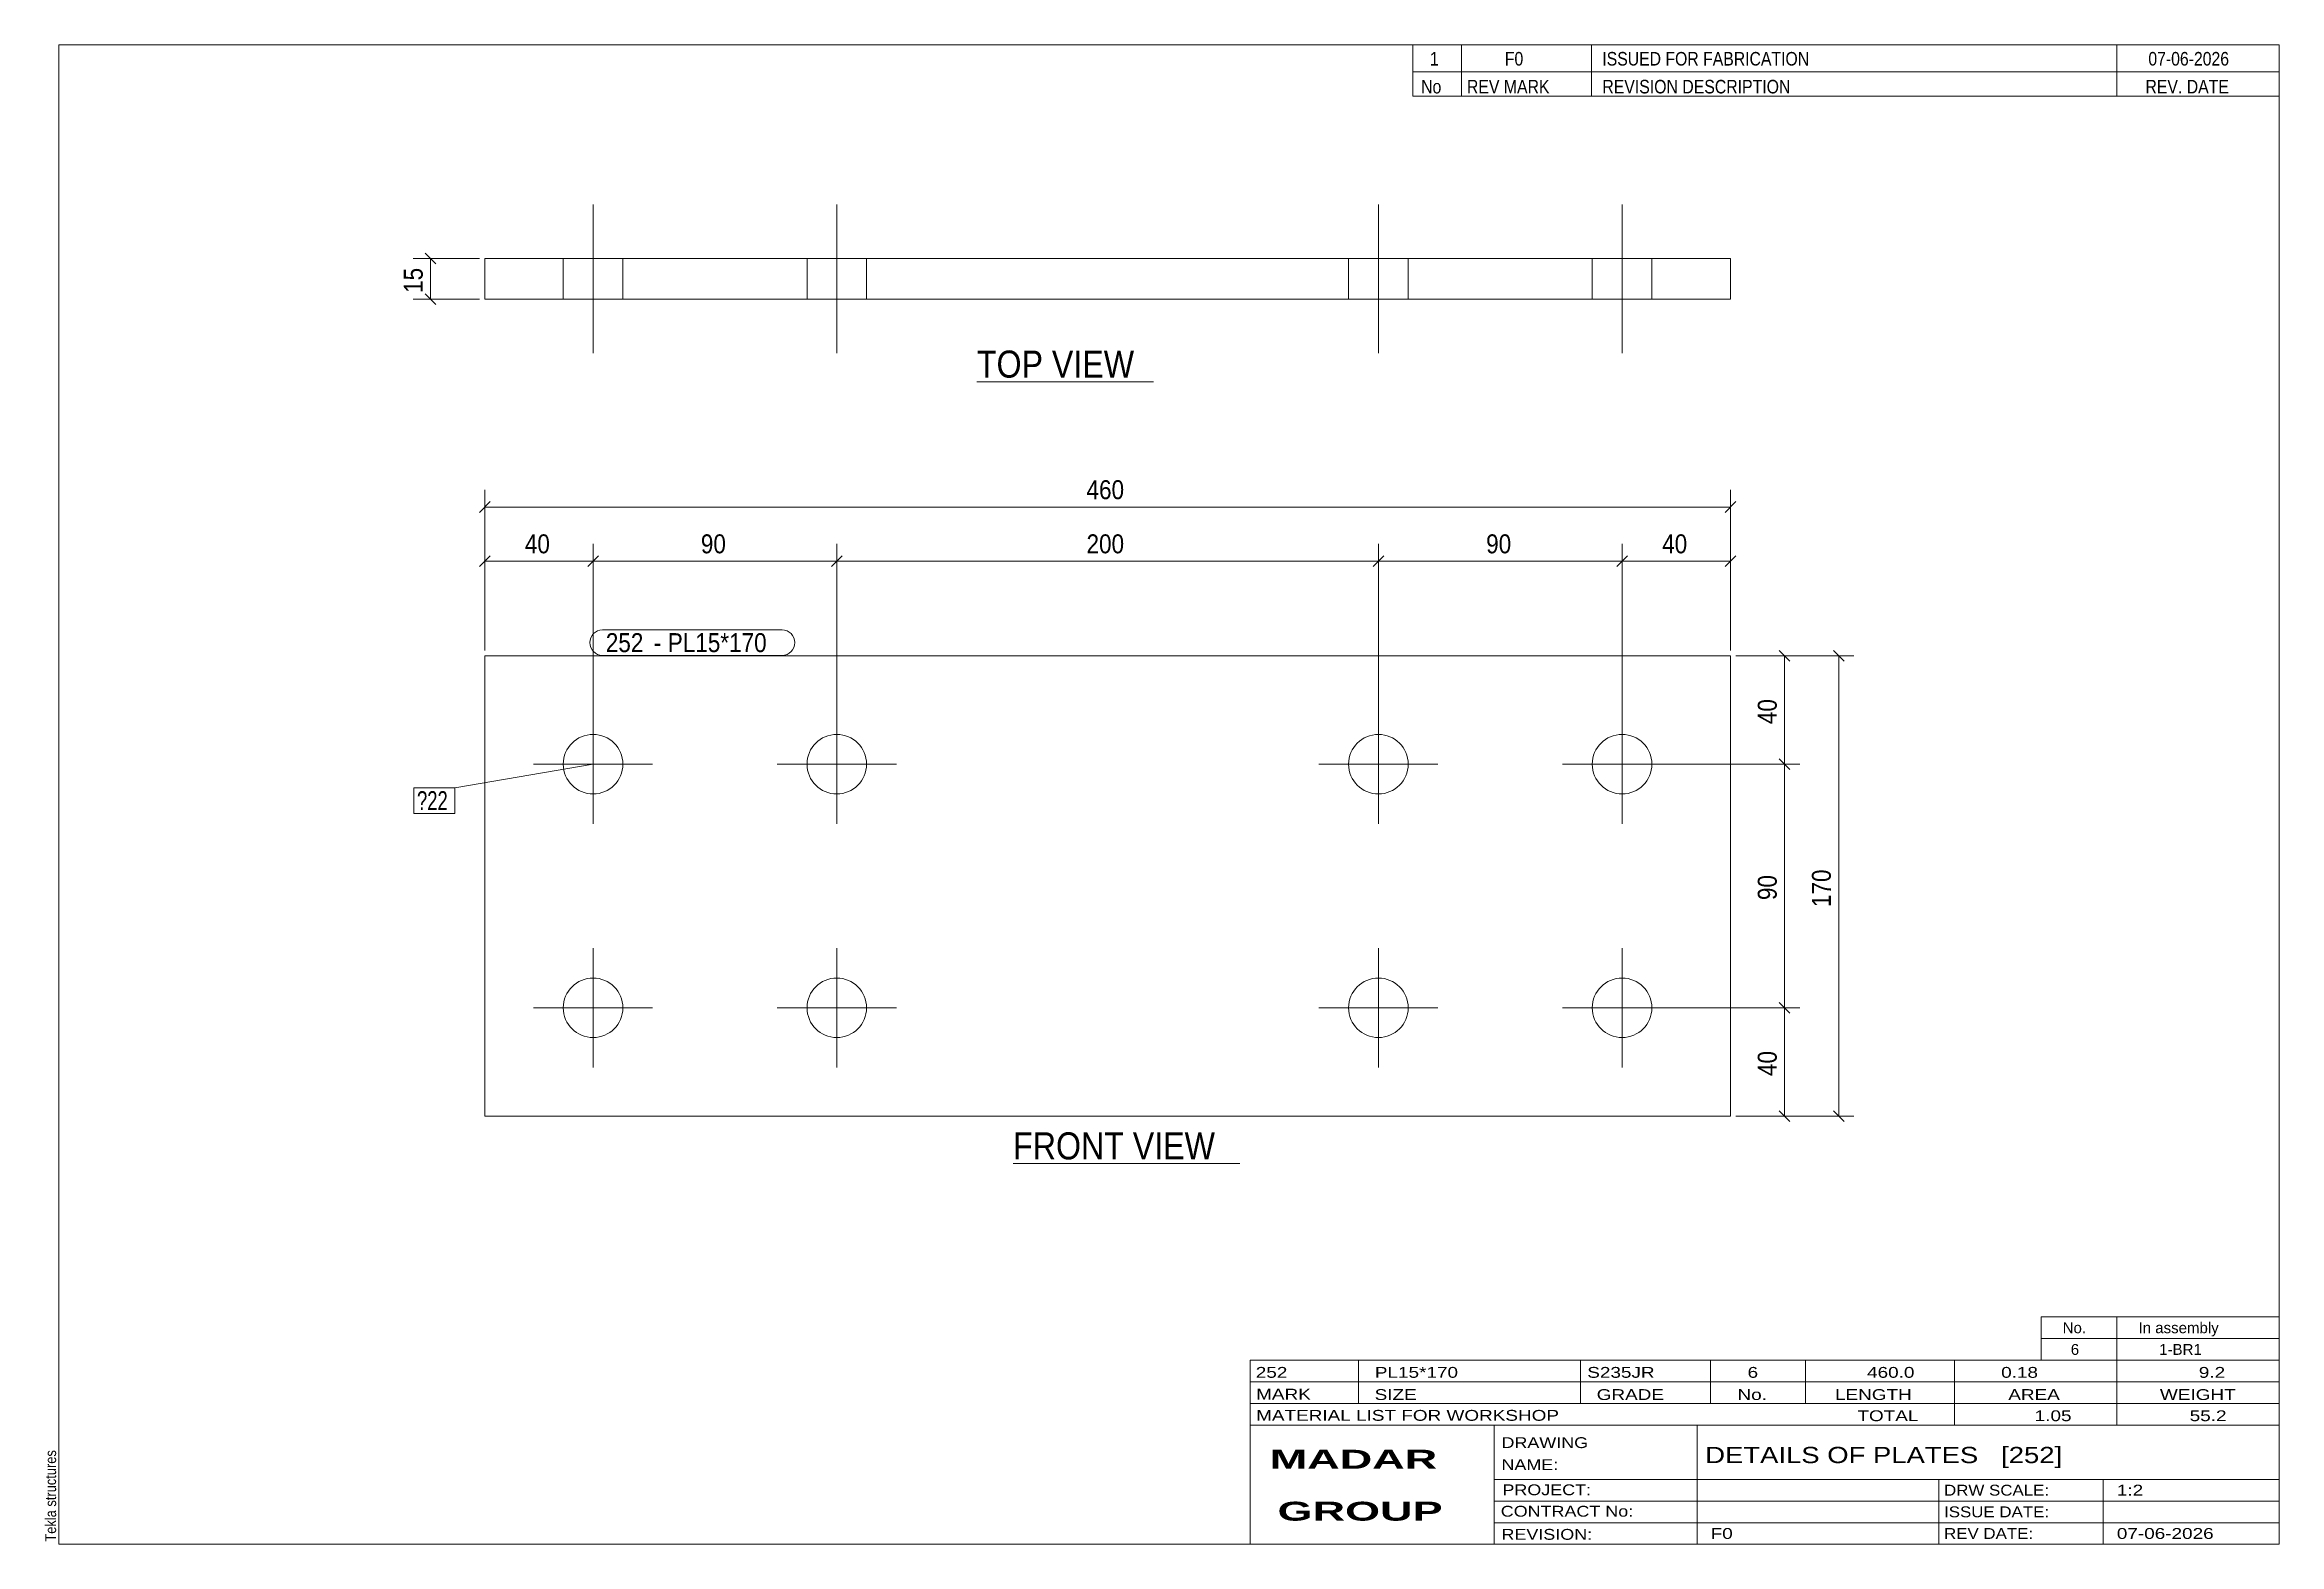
# Model space of a CAD drawing. Header units: millimetres. Extents: x 2 to 415, y 5 to 282.
import ezdxf

# ---------------------------------------------------------------- set-up
doc = ezdxf.new("R2010")
doc.units = ezdxf.units.MM
doc.linetypes.add('XKITLINE00', pattern=[0])
for name, color, linetype, lineweight in [('Bolt', 3, 'Continuous', 0), ('BoltMark', 7, 'Continuous', 0), ('Dimensions', 7, 'Continuous', 0), ('DrawingSheet', 5, 'Continuous', 0), ('OtherObjectType', 7, 'Continuous', 0), ('Part', 2, 'Continuous', 0), ('PartMark', 7, 'Continuous', 0)]:
    doc.layers.add(name, color=color, linetype=linetype, lineweight=lineweight)
doc.styles.add('ARIAL', font='ARIAL.TTF')
doc.styles.add('ARIAL_BOLD', font='ARIALBD.TTF')
doc.styles.add('ARIAL_NARROW', font='ARIALN.TTF')

# ---------------------------------------------------------------- blocks, each defined once
blk = doc.blocks.new('*A1')
at = {"layer": 'Bolt', "color": 3, "linetype": 'XKITLINE00', "lineweight": 0}
for p, q in [((103.65, 160.1), (103.65, 138.1)), ((148.65, 160.1), (148.65, 138.1)), ((248.65, 160.1), (248.65, 138.1)), ((293.65, 160.1), (293.65, 138.1)), ((92.65, 149.1), (114.65, 149.1)), ((137.65, 149.1), (159.65, 149.1)), ((237.65, 149.1), (259.65, 149.1)), ((282.65, 149.1), (304.65, 149.1)), ((103.65, 115.1), (103.65, 93.1)), ((148.65, 115.1), (148.65, 93.1)), ((248.65, 115.1), (248.65, 93.1)), ((293.65, 115.1), (293.65, 93.1)), ((92.65, 104.1), (114.65, 104.1)), ((137.65, 104.1), (159.65, 104.1)), ((237.65, 104.1), (259.65, 104.1)), ((282.65, 104.1), (304.65, 104.1))]:
    blk.add_line(p, q, dxfattribs=at)
for centre in [(103.65, 149.1), (148.65, 149.1), (248.65, 149.1), (293.65, 149.1), (103.65, 104.1), (148.65, 104.1), (248.65, 104.1), (293.65, 104.1)]:
    blk.add_circle(centre, 5.5, dxfattribs=at)
blk = doc.blocks.new('*A2')
at = {"layer": 'Part', "color": 2, "linetype": 'XKITLINE00', "lineweight": 0}
for p, q in [((83.65, 84.1), (83.65, 169.1)), ((83.65, 169.1), (313.65, 169.1)), ((313.65, 169.1), (313.65, 84.1)), ((313.65, 84.1), (83.65, 84.1))]:
    blk.add_line(p, q, dxfattribs=at)
blk = doc.blocks.new('*A3')
at = {"layer": 'Bolt', "color": 3, "linetype": 'XKITLINE00', "lineweight": 0}
for p, q in [((103.65, 252.5), (103.65, 225)), ((103.65, 252.5), (103.65, 225)), ((148.65, 252.5), (148.65, 225)), ((148.65, 252.5), (148.65, 225)), ((248.65, 252.5), (248.65, 225)), ((248.65, 252.5), (248.65, 225)), ((293.65, 252.5), (293.65, 225)), ((293.65, 252.5), (293.65, 225)), ((98.15, 242.5), (98.15, 235)), ((98.15, 242.5), (98.15, 235)), ((109.15, 242.5), (109.15, 235)), ((109.15, 242.5), (109.15, 235)), ((143.15, 242.5), (143.15, 235)), ((143.15, 242.5), (143.15, 235)), ((154.15, 242.5), (154.15, 235)), ((154.15, 242.5), (154.15, 235)), ((243.15, 242.5), (243.15, 235)), ((243.15, 242.5), (243.15, 235)), ((254.15, 242.5), (254.15, 235)), ((254.15, 242.5), (254.15, 235)), ((288.15, 242.5), (288.15, 235)), ((288.15, 242.5), (288.15, 235)), ((299.15, 242.5), (299.15, 235)), ((299.15, 242.5), (299.15, 235))]:
    blk.add_line(p, q, dxfattribs=at)
blk = doc.blocks.new('*A4')
at = {"layer": 'Part', "color": 2, "linetype": 'XKITLINE00', "lineweight": 0}
for p, q in [((83.65, 235), (83.65, 242.5)), ((313.65, 242.5), (83.65, 242.5)), ((313.65, 235), (313.65, 242.5)), ((313.65, 235), (83.65, 235))]:
    blk.add_line(p, q, dxfattribs=at)
blk = doc.blocks.new('*A5')
at = {"layer": 'DrawingSheet', "color": 5, "linetype": 'XKITLINE00', "lineweight": 0}
for p, q in [((415, 282), (5, 282)), ((5, 282), (5, 5)), ((415, 5), (415, 282)), ((5, 5), (415, 5))]:
    blk.add_line(p, q, dxfattribs=at)
at = {"layer": 'DrawingSheet', "color": 5, "style": 'ARIAL', "width": 0.85}
blk.add_text('Tekla structures', height=2, rotation=90, dxfattribs=at).set_placement((4.5, 5.5))
blk = doc.blocks.new('*A6')
at = {"layer": 'OtherObjectType', "color": 7, "linetype": 'XKITLINE00', "lineweight": 0}
for p, q in [((371, 47), (415, 47)), ((371, 43), (371, 47)), ((385, 43), (385, 47)), ((415, 43), (415, 47)), ((371, 43), (415, 43)), ((371, 39), (371, 43)), ((385, 39), (385, 43)), ((415, 39), (415, 43)), ((371, 39), (415, 39))]:
    blk.add_line(p, q, dxfattribs=at)
at = {"layer": 'OtherObjectType', "color": 7, "style": 'ARIAL_NARROW', "width": 1.211571}
for s, p in [('No.', (375, 44)), ('In assembly', (389, 44)), ('6', (376.5, 40)), ('1-BR1', (392.82, 40))]:
    blk.add_text(s, height=2, dxfattribs=at).set_placement(p)
blk = doc.blocks.new('*A7')
at = {"layer": 'OtherObjectType', "color": 7, "linetype": 'XKITLINE00', "lineweight": 0}
for p, q in [((255, 282), (415, 282)), ((415, 282), (255, 282)), ((255, 282), (255, 277)), ((264, 282), (264, 277)), ((288, 282), (288, 277)), ((385, 282), (385, 277)), ((415, 282), (415, 277)), ((255, 277), (415, 277)), ((255, 277), (255, 272.5)), ((255, 277), (415, 277)), ((264, 277), (264, 272.5)), ((288, 277), (288, 272.5)), ((385, 277), (385, 272.5)), ((415, 277), (415, 272.5)), ((415, 272.5), (255, 272.5))]:
    blk.add_line(p, q, dxfattribs=at)
at = {"layer": 'OtherObjectType', "color": 7, "style": 'ARIAL_NARROW'}
for s, width, p in [('1', 1.017001, (258.16, 278.15)), ('F0', 1.017001, (272, 278.15)), ('ISSUED FOR FABRICATION', 1.017001, (290, 278.15)), ('07-06-2026', 1.017001, (390.82, 278.15)), ('No', 1.02, (256.54, 273)), ('REV MARK', 1.02, (265, 273)), ('REVISION DESCRIPTION', 1.02, (290, 273)), ('REV. DATE', 1.02, (390.28, 273))]:
    blk.add_text(s, height=2.5, dxfattribs=dict(at, width=width)).set_placement(p)
blk = doc.blocks.new('*A8')
at = {"layer": 'OtherObjectType', "color": 7, "linetype": 'XKITLINE00', "lineweight": 0}
for p, q in [((225, 39), (415, 39)), ((225, 39), (225, 35)), ((225, 39), (415, 39)), ((245, 35), (245, 39)), ((286, 35), (286, 39)), ((310, 35), (310, 39)), ((327.5, 35), (327.5, 39)), ((355, 35), (355, 39)), ((385, 35), (385, 39)), ((415, 35), (415, 39)), ((225, 35), (415, 35)), ((225, 35), (225, 5)), ((225, 35), (415, 35)), ((245, 31), (245, 35)), ((286, 31), (286, 35)), ((310, 31), (310, 35)), ((327.5, 31), (327.5, 35)), ((355, 31), (355, 35)), ((385, 31), (385, 35)), ((415, 31), (415, 35)), ((225, 31), (415, 31)), ((355, 27), (355, 31)), ((385, 27), (385, 31)), ((415, 27), (415, 31)), ((225, 27), (415, 27)), ((270, 21), (270, 27)), ((307.5, 17), (307.5, 27)), ((415, 21), (415, 27)), ((270, 21), (270, 5)), ((415, 17), (415, 21)), ((270, 17), (415, 17)), ((307.5, 5), (307.5, 17)), ((352.16, 13), (352.16, 17)), ((382.5, 5), (382.5, 17)), ((415, 13), (415, 17)), ((270, 13), (415, 13)), ((352.16, 5), (352.16, 13)), ((415, 9), (415, 13)), ((270, 9), (415, 9)), ((415, 5), (415, 9)), ((225, 5), (415, 5)), ((262.5, 5), (415, 5))]:
    blk.add_line(p, q, dxfattribs=at)
at = {"layer": 'OtherObjectType', "color": 7, "style": 'ARIAL_NARROW'}
for s, height, width, p in [('252', 2, 1.525501, (226.01, 35.76)), ('PL15*170', 2, 1.525501, (248, 35.76)), ('S235JR', 2, 1.525501, (287.22, 35.76)), ('6', 2, 1.525501, (316.82, 35.76)), ('460.0', 2, 1.525501, (338.88, 35.76)), ('0.18', 2, 1.525501, (363.64, 35.76)), ('9.2', 2, 1.525501, (400.14, 35.76)), ('MARK', 2, 1.525501, (226.08, 31.73)), ('SIZE', 2, 1.525501, (247.96, 31.66)), ('GRADE', 2, 1.525501, (288.96, 31.66)), ('No.', 2, 1.525501, (314.96, 31.66)), ('LENGTH', 2, 1.525501, (332.96, 31.66)), ('AREA', 2, 1.525501, (364.96, 31.66)), ('WEIGHT', 2, 1.525501, (392.96, 31.66)), ('MATERIAL LIST FOR WORKSHOP', 2, 1.525501, (226.08, 27.82)), ('TOTAL', 2, 1.525501, (337.1, 27.75)), ('1.05', 2, 1.525501, (369.83, 27.75)), ('55.2', 2, 1.525501, (398.45, 27.75)), ('DRAWING', 2, 1.445, (271.38, 22.78)), ('NAME:', 2, 1.445, (271.38, 18.72)), ('DETAILS OF PLATES   [252]', 3, 1.474651, (309, 20)), ('PROJECT:', 2, 1.445, (271.55, 14.07)), ('DRW SCALE:', 2, 1.36, (353.1, 14)), ('1:2', 2, 1.525501, (385, 14)), ('CONTRACT No:', 2, 1.445, (271.25, 10.11)), ('ISSUE DATE:', 2, 1.36, (353.1, 10)), ('REVISION:', 2, 1.445, (271.38, 5.84)), ('F0', 2, 1.525501, (310, 6)), ('REV DATE:', 2, 1.36, (353.1, 6)), ('07-06-2026', 2, 1.525501, (385, 6))]:
    blk.add_text(s, height=height, dxfattribs=dict(at, width=width)).set_placement(p)
at = {"layer": 'OtherObjectType', "color": 1, "style": 'ARIAL_BOLD', "width": 1.7}
for s, p in [('MADAR ', (228.58, 18.97)), ('GROUP', (230.03, 9.37))]:
    blk.add_text(s, height=3.5, dxfattribs=at).set_placement(p)
blk = doc.blocks.new('*A9')
at = {"layer": 'Dimensions', "color": 7, "linetype": 'XKITLINE00', "lineweight": 0}
for p, q in [((83.65, 170.1), (83.65, 199.8)), ((313.65, 170.1), (313.65, 199.8)), ((84.64, 197.59), (82.66, 195.61)), ((83.65, 196.6), (313.65, 196.6)), ((314.64, 197.59), (312.66, 195.61))]:
    blk.add_line(p, q, dxfattribs=at)
at = {"layer": 'Dimensions', "color": 3}
for p in [(83.65, 196.6), (313.65, 196.6)]:
    blk.add_point(p, dxfattribs=at)
at = {"layer": 'Dimensions', "color": 3, "style": 'ARIAL', "width": 0.85}
blk.add_text('460', height=3.5, dxfattribs=at).set_placement((194.76, 198.05))
blk = doc.blocks.new('*A10')
at = {"layer": 'Dimensions', "color": 7, "linetype": 'XKITLINE00', "lineweight": 0}
for p, q in [((83.65, 170.1), (83.65, 189.8)), ((103.65, 150.1), (103.65, 189.8)), ((84.64, 187.59), (82.66, 185.61)), ((83.65, 186.6), (103.65, 186.6)), ((104.64, 187.59), (102.66, 185.61))]:
    blk.add_line(p, q, dxfattribs=at)
at = {"layer": 'Dimensions', "color": 3}
for p in [(83.65, 186.6), (103.65, 186.6)]:
    blk.add_point(p, dxfattribs=at)
at = {"layer": 'Dimensions', "color": 3, "style": 'ARIAL', "width": 0.85}
blk.add_text('40', height=3.5, dxfattribs=at).set_placement((91.05, 188.05))
blk = doc.blocks.new('*A11')
at = {"layer": 'Dimensions', "color": 7, "linetype": 'XKITLINE00', "lineweight": 0}
for p, q in [((103.65, 150.1), (103.65, 189.8)), ((148.65, 150.1), (148.65, 189.8)), ((104.64, 187.59), (102.66, 185.61)), ((103.65, 186.6), (148.65, 186.6)), ((149.64, 187.59), (147.66, 185.61))]:
    blk.add_line(p, q, dxfattribs=at)
at = {"layer": 'Dimensions', "color": 3}
for p in [(103.65, 186.6), (148.65, 186.6)]:
    blk.add_point(p, dxfattribs=at)
at = {"layer": 'Dimensions', "color": 3, "style": 'ARIAL', "width": 0.85}
blk.add_text('90', height=3.5, dxfattribs=at).set_placement((123.55, 188.05))
blk = doc.blocks.new('*A12')
at = {"layer": 'Dimensions', "color": 7, "linetype": 'XKITLINE00', "lineweight": 0}
for p, q in [((148.65, 150.1), (148.65, 189.8)), ((248.65, 150.1), (248.65, 189.8)), ((149.64, 187.59), (147.66, 185.61)), ((148.65, 186.6), (248.65, 186.6)), ((249.64, 187.59), (247.66, 185.61))]:
    blk.add_line(p, q, dxfattribs=at)
at = {"layer": 'Dimensions', "color": 3}
for p in [(148.65, 186.6), (248.65, 186.6)]:
    blk.add_point(p, dxfattribs=at)
at = {"layer": 'Dimensions', "color": 3, "style": 'ARIAL', "width": 0.85}
blk.add_text('200', height=3.5, dxfattribs=at).set_placement((194.76, 188.05))
blk = doc.blocks.new('*A13')
at = {"layer": 'Dimensions', "color": 7, "linetype": 'XKITLINE00', "lineweight": 0}
for p, q in [((248.65, 150.1), (248.65, 189.8)), ((293.65, 150.1), (293.65, 189.8)), ((249.64, 187.59), (247.66, 185.61)), ((248.65, 186.6), (293.65, 186.6)), ((294.64, 187.59), (292.66, 185.61))]:
    blk.add_line(p, q, dxfattribs=at)
at = {"layer": 'Dimensions', "color": 3}
for p in [(248.65, 186.6), (293.65, 186.6)]:
    blk.add_point(p, dxfattribs=at)
at = {"layer": 'Dimensions', "color": 3, "style": 'ARIAL', "width": 0.85}
blk.add_text('90', height=3.5, dxfattribs=at).set_placement((268.55, 188.05))
blk = doc.blocks.new('*A14')
at = {"layer": 'Dimensions', "color": 7, "linetype": 'XKITLINE00', "lineweight": 0}
for p, q in [((293.65, 150.1), (293.65, 189.8)), ((313.65, 170.1), (313.65, 189.8)), ((294.64, 187.59), (292.66, 185.61)), ((293.65, 186.6), (313.65, 186.6)), ((314.64, 187.59), (312.66, 185.61))]:
    blk.add_line(p, q, dxfattribs=at)
at = {"layer": 'Dimensions', "color": 3}
for p in [(293.65, 186.6), (313.65, 186.6)]:
    blk.add_point(p, dxfattribs=at)
at = {"layer": 'Dimensions', "color": 3, "style": 'ARIAL', "width": 0.85}
blk.add_text('40', height=3.5, dxfattribs=at).set_placement((301.05, 188.05))
blk = doc.blocks.new('*A15')
at = {"layer": 'Dimensions', "color": 7, "linetype": 'XKITLINE00', "lineweight": 0}
for p, q in [((332.66, 170.09), (334.64, 168.11)), ((314.65, 169.1), (336.45, 169.1)), ((333.65, 84.1), (333.65, 169.1)), ((314.65, 84.1), (336.45, 84.1)), ((332.66, 85.09), (334.64, 83.11))]:
    blk.add_line(p, q, dxfattribs=at)
at = {"layer": 'Dimensions', "color": 3}
for p in [(333.65, 169.1), (333.65, 84.1)]:
    blk.add_point(p, dxfattribs=at)
at = {"layer": 'Dimensions', "color": 3, "style": 'ARIAL', "width": 0.85}
blk.add_text('170', height=3.5, rotation=90.0002, dxfattribs=at).set_placement((332.2, 122.71))
blk = doc.blocks.new('*A16')
at = {"layer": 'Dimensions', "color": 7, "linetype": 'XKITLINE00', "lineweight": 0}
for p, q in [((294.65, 104.1), (326.45, 104.1)), ((322.66, 105.09), (324.64, 103.11)), ((323.65, 84.1), (323.65, 104.1)), ((314.65, 84.1), (326.45, 84.1)), ((322.66, 85.09), (324.64, 83.11))]:
    blk.add_line(p, q, dxfattribs=at)
at = {"layer": 'Dimensions', "color": 3}
for p in [(323.65, 104.1), (323.65, 84.1)]:
    blk.add_point(p, dxfattribs=at)
at = {"layer": 'Dimensions', "color": 3, "style": 'ARIAL', "width": 0.85}
blk.add_text('40', height=3.5, rotation=90.0002, dxfattribs=at).set_placement((322.2, 91.5))
blk = doc.blocks.new('*A17')
at = {"layer": 'Dimensions', "color": 7, "linetype": 'XKITLINE00', "lineweight": 0}
for p, q in [((294.65, 149.1), (326.45, 149.1)), ((322.66, 150.09), (324.64, 148.11)), ((323.65, 104.1), (323.65, 149.1)), ((294.65, 104.1), (326.45, 104.1)), ((322.66, 105.09), (324.64, 103.11))]:
    blk.add_line(p, q, dxfattribs=at)
at = {"layer": 'Dimensions', "color": 3}
for p in [(323.65, 149.1), (323.65, 104.1)]:
    blk.add_point(p, dxfattribs=at)
at = {"layer": 'Dimensions', "color": 3, "style": 'ARIAL', "width": 0.85}
blk.add_text('90', height=3.5, rotation=90.0002, dxfattribs=at).set_placement((322.2, 124))
blk = doc.blocks.new('*A18')
at = {"layer": 'Dimensions', "color": 7, "linetype": 'XKITLINE00', "lineweight": 0}
for p, q in [((322.66, 170.09), (324.64, 168.11)), ((314.65, 169.1), (326.45, 169.1)), ((323.65, 149.1), (323.65, 169.1)), ((294.65, 149.1), (326.45, 149.1)), ((322.66, 150.09), (324.64, 148.11))]:
    blk.add_line(p, q, dxfattribs=at)
at = {"layer": 'Dimensions', "color": 3}
for p in [(323.65, 169.1), (323.65, 149.1)]:
    blk.add_point(p, dxfattribs=at)
at = {"layer": 'Dimensions', "color": 3, "style": 'ARIAL', "width": 0.85}
blk.add_text('40', height=3.5, rotation=90.0002, dxfattribs=at).set_placement((322.2, 156.5))
blk = doc.blocks.new('*A19')
at = {"layer": 'BoltMark', "color": 7, "linetype": 'XKITLINE00', "lineweight": 0}
for p, q in [((103.65, 149.1), (78.11, 144.72)), ((70.53, 144.72), (78.11, 144.72)), ((70.53, 140.02), (70.53, 144.72)), ((78.11, 140.02), (78.11, 144.72)), ((70.53, 140.02), (78.11, 140.02))]:
    blk.add_line(p, q, dxfattribs=at)
at = {"layer": 'BoltMark', "color": 3, "style": 'ARIAL_NARROW', "width": 0.85}
blk.add_text('?22', height=3.5, dxfattribs=at).set_placement((71.13, 140.62))
blk = doc.blocks.new('*A20')
at = {"layer": 'PartMark', "color": 7, "linetype": 'XKITLINE00', "lineweight": 0}
for p, q in [((105.4, 173.9), (138.55, 173.9)), ((105.4, 169.2), (138.55, 169.2))]:
    blk.add_line(p, q, dxfattribs=at)
for centre, start, end in [((105.4, 171.55), 90, 270), ((138.55, 171.55), 270, 90)]:
    blk.add_arc(centre, 2.35, start, end, dxfattribs=at)
at = {"layer": 'PartMark', "color": 1, "style": 'ARIAL', "width": 0.85}
blk.add_text('252', height=3.5, dxfattribs=at).set_placement((106, 169.8))
at = {"layer": 'PartMark', "color": 3, "style": 'ARIAL', "width": 0.85}
for s, p in [('PL15*170', (117.44, 169.8)), ('-', (114.84, 169.8))]:
    blk.add_text(s, height=3.5, dxfattribs=at).set_placement(p)
blk = doc.blocks.new('*A21')
at = {"layer": 'OtherObjectType', "color": 7, "linetype": 'XKITLINE00', "lineweight": 0}
blk.add_line((181.21, 75.35), (223.07, 75.35), dxfattribs=at)
at = {"layer": 'OtherObjectType', "color": 3, "style": 'ARIAL', "width": 0.85}
blk.add_text('FRONT VIEW', height=5, dxfattribs=at).set_placement((181.21, 76.1))
blk = doc.blocks.new('*A22')
at = {"layer": 'Dimensions', "color": 7, "linetype": 'XKITLINE00', "lineweight": 0}
for p, q in [((72.66, 243.49), (74.64, 241.51)), ((82.65, 242.5), (70.45, 242.5)), ((73.65, 235), (73.65, 242.5)), ((72.66, 235.99), (74.64, 234.01)), ((82.65, 235), (70.45, 235))]:
    blk.add_line(p, q, dxfattribs=at)
at = {"layer": 'Dimensions', "color": 3}
for p in [(73.65, 242.5), (73.65, 235)]:
    blk.add_point(p, dxfattribs=at)
at = {"layer": 'Dimensions', "color": 3, "style": 'ARIAL', "width": 0.85}
blk.add_text('15', height=3.5, rotation=90.0002, dxfattribs=at).set_placement((72.2, 236.15))
blk = doc.blocks.new('*A23')
at = {"layer": 'OtherObjectType', "color": 7, "linetype": 'XKITLINE00', "lineweight": 0}
blk.add_line((174.52, 219.75), (207.13, 219.75), dxfattribs=at)
at = {"layer": 'OtherObjectType', "color": 3, "style": 'ARIAL', "width": 0.85}
blk.add_text('TOP VIEW', height=5, dxfattribs=at).set_placement((174.52, 220.5))

msp = doc.modelspace()

# ---------------------------------------------------------------- block references
at = {"lineweight": 0}
for name in ['*A5', '*A7', '*A3', '*A22', '*A4', '*A23', '*A9', '*A10', '*A11', '*A12', '*A13', '*A14', '*A20', '*A18', '*A15', '*A2', '*A1', '*A19', '*A17', '*A16', '*A21', '*A6', '*A8']:
    msp.add_blockref(name, (0, 0), dxfattribs=at)

doc.saveas('drawing.dxf')
